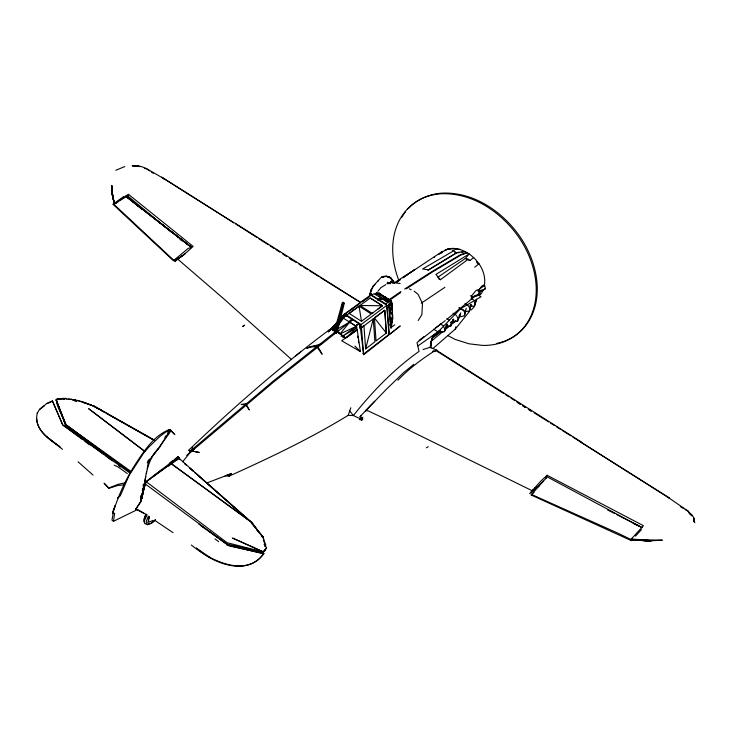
<?xml version="1.0" encoding="UTF-8"?>
<svg xmlns="http://www.w3.org/2000/svg" width="732" height="732" viewBox="0 0 732 732"><rect width="100%" height="100%" fill="white"/><g stroke="black" fill="none" stroke-linecap="round" stroke-linejoin="round"><path stroke-width="1.1" d="M140.59 502.225L140.672 495.784M114.366 204.201L112.426 193.797L114.366 204.201L112.426 193.797L112.188 185.763L112.28 194.584L114.357 204.274L111.895 193.266L112.28 194.584M471.49 296.03L470.786 295.609L471.966 297.11L476.688 296.167L479.789 293.77L479.799 292.278L477.191 289.781L475.443 291.162L471.49 296.03L471.371 297.622L475.324 295.975L446.959 319.271M388.134 305.207L389.744 306.452L389.488 307.952L389.085 303.688M392.233 307.513L392.041 302.856L391.217 300.66L389.031 300.678L390.183 299.937L389.369 300.678L389.424 299.608L384.52 296.606L383.65 297.531M478.911 291.446L479.002 289.936L481.436 286.477L483.358 285.059L484.648 285.434L485.38 288.884L478.216 291.263L480.485 290.86M389.516 307.22L389.15 307.696L389.406 304.036M389.15 307.696L389.479 304.53M82.332 439.392L62.714 424.78L52.42 400.907L47.168 403.186L39.62 409.188L37.323 413.141M37.359 412.757C33.196 428.696 48.486 439.31 59.987 446.831C50.407 439.255 37.451 432.182 36.637 418.53M190.668 450.766L199.077 452.413L190.668 450.766L273.338 381.006L332.2 334.423L333.728 333.307L336.098 333.417L343.043 302.069L340.81 311.832M141.313 500.67L141.615 498.428M141.917 496.177L143.884 486.524M149.621 170.913C144.973 167.271 138.897 165.029 132.794 165.944L137.826 165.972L139.73 166.658M443.08 331.431L431.111 341.35L431.148 348.011L430.26 347.279L431.935 338.239L440.765 331.074M147.233 462.899L159.832 446.84L169.806 430.645L168.644 429.83C154.461 435.787 144.991 449.54 136.811 462.084C126.169 477.877 118.566 495.289 112.728 513.251L113.323 512.693L111.95 520.159L113.469 521.303L114.585 513.626L113.323 512.693L112.518 513.095L114.585 513.626M124.037 484.895L118.008 485.453L108.931 488.29L104.209 483.175M474.665 303.926L474.949 302.115M173.53 260.07L113.268 203.725L113.167 204.475L173.429 260.683L188.161 248.432L191.482 247.352L174.792 234.322M430.809 343.171L431.111 341.35M144.845 513.818L135.832 509.079L141.011 500.871L145.183 483.907L228.906 545.825M144.012 486.926L146.217 481.72L178.773 458.04L180.228 459.687M142.319 490.248L142.685 488.153M143.051 486.085L143.408 484.026M144.982 481.07L145.787 476.596M392.242 322.172C393.377 315.986 391.794 309.709 391.931 303.478L389.378 305.93L391.089 328.357L392.242 322.172L390.549 320.076L392.7 315.712L389.79 311.612L391.821 304.228L389.378 305.93M146.327 473.631L146.684 471.664M147.214 468.7L148.66 460.712L150.051 458.982M144.661 517.963L146.007 513.901M145.183 483.907L140.727 502.024L135.832 509.079M169.138 464.106L176.284 458.754L177.437 456.924M466.247 311.548L469.523 310.862L471.024 304.439M423.05 349.53L430.26 347.279L431.935 338.239L441.112 331.514M459.367 315.922L460.703 316.727L464.399 315.757L466.284 308.227M469.523 310.862L470.777 304.402M464.399 315.757L465.552 310.313M264.508 546.099L264.947 544.086L263.74 541.003M378.334 293.541L380.274 294.566L379.45 293.248L375.187 294.401L387.301 301.868L389.012 300.614L391.144 302.819L388.536 305.308L390.54 327.771L394.777 324.862M194.117 449.164L189.442 451.214L191.381 451.269L194.145 449.173L274.189 381.564L334.597 333.856M469.944 305.244L471.838 306.388L474.437 305.985L475.855 300.651M335.54 332.273L337.251 331.788L344.379 302.911L343.592 303.121L338.312 320.543M377.904 300.568L378.234 299.242L380.805 297.86M365.652 348.908L373.265 318.813L374.894 341.817L365.652 348.908L363.923 325.804L361.48 327.689L363.548 354.05L388.957 334.487L386.862 305.326L370.602 295.023L344.653 313.9L339.987 318.987M417.972 345.897L439.2 331.001L441.332 332.319L444.461 331.642L446.95 324.395M196.478 548.149C213.259 563.695 247.892 576.935 263.849 553.474L229.994 546.063M484.236 285.983C486.926 272.478 478.152 259.21 466.915 252.567L460.492 254.709L432.036 271.508L404.64 289.048M433.024 348.45L455.295 329.071L455.908 326.737M474.739 304.055L475.159 302.49M158.139 448.725C146.208 461.288 145.403 478.783 142.822 494.969M264.801 542.741L264.307 544.517L264.801 542.741L263.218 537.361L251.552 522.346L171.197 463.621L251.103 521.943L263.218 537.361L263.612 540.097M265.332 546.411L265.817 544.699L264.947 544.086M349.493 322.711L352.687 319.793L345.55 315.218L344.031 315.19L340.106 319.399M384.757 297.219L389.689 300.266L380.64 294.685L389.662 300.321M352.504 320.433L352.687 319.793M334.798 333.655L343.592 303.121M446.136 325.575L447.92 326.435L450.747 326.133L453.264 319.051M474.437 305.985L475.928 300.879M381.345 299.452L381.665 298.391L376.76 292.892L378.471 293.047M380.393 294.044L385.645 297.439M334.689 332.52L337.653 322.721M350.848 407.742L348.185 415.337C310.112 438.651 269.687 457.811 229.07 476.166L225.117 475.827L231.349 473.622L229.07 476.166M476.623 299.26L474.235 306.845L471.161 310.02M356.145 327.826L357.125 324.743L358.991 323.754L360.382 327.424L363.648 354.755L394.292 330.654M144.78 486.075L146.208 481.619L161.909 469.505M370.035 295.161L370.923 290.677L372.881 287.045M452.568 320.836L454.215 321.833L457.491 321.165L460.812 312.829M450.747 326.133L453.273 319.308M457.491 321.165L460.455 313.918L459.074 315.675M444.461 331.642L447.536 324.249L446.163 326.042M149.447 517.012L148.367 519.61L149.081 522.117L152.961 520.406M632.732 539.036L631.35 540.619L531.24 495.042L531.487 494.457L547.234 476.871L642.001 527.653M545.761 478.572L547.152 475.297L643.437 525.695L630.792 539.576L662.378 540.17L647.747 540.93L630.792 539.576L650.117 541.195L652.294 540.536M389.79 311.612L392.37 307.971L392.196 313.699L389.79 311.612L392.123 306.168M173.887 433.847L169.76 429.528L167.445 433.692M355.157 325.603L356.091 326.948L357.125 324.743L355.331 325.713L343.116 318.027L342.018 318.091L340.728 319.308M226.527 544.809L263.2 552.157L265.258 550.391L266.521 547.71L264.417 544.077L265.167 545.139L264.49 545.724M631.35 540.619L631.707 539.905L618.933 533.637L531.487 494.457M337.214 323.553L332.291 329.501L334.798 330.571L331.084 329.354L329.071 329.986L328.284 332.053L336.839 323.288M148.422 516.115L146.263 521.239L146.455 523.453L147.388 524.826L152.54 522.648L155.404 519.93M691.758 515.868L692.097 515.227L688.071 511.11L669.149 498.071L572.753 437.031M145.924 514.257L143.765 519.418L143.966 521.632M175.817 260.83L174.756 261.406L187.291 251.753L193.12 246.4L128.493 194.346L127.45 197.027L138.659 206.516M149.529 516.508L147.736 522.932L148.77 523.81L150.591 523.59L155.431 519.793M482.836 290.732L481.519 293.431L479.936 294.895M147.132 514.77L144.314 520.882L144.469 523.298L146.098 524.194M418.201 320.515L421.879 314.632L422.474 303.368L418.018 294.255L414.156 291.153M338.358 325.191L345.55 315.218M146.217 481.72L227.112 542.714L263.255 551.937L232.538 538.057L263.291 551.791L266.521 547.71L263.2 552.157L226.7 544.059L198.921 524.085M148.029 461.306L149.301 459.44M164.856 437.388L166.155 435.54M332.978 330.562L334.853 327.881M368.251 297.439L370.09 295.225L376.706 293.029L377.712 293.651L375.187 294.401M361.489 417.597L360.025 416.874L360.785 415.794L386.029 389.634L403.497 372.716L413.8 364.335M336.144 326.344L333.536 330.013L336.272 326.582M339.41 321.76L342.018 318.091L344.333 316.608L341.487 318.585M376.257 293.642L376.706 293.029M176.668 459.87L178.279 457.71L177.858 456.814M334.533 327.478L337.132 323.974M370.154 295.508L371.289 293.303L370.063 294.639L370.529 291.912L371.673 290.595L370.465 291.867L371.71 289.241L371.033 290.018L373.613 285.681L373.036 286.358L380.915 277.702L382.534 276.687L385.224 276.531L382.534 276.687L383.797 276.467M159.356 446.996L169.806 432.594L170.721 430.196L174.884 434.543M177.043 460.126L178.654 457.976L178.242 457.079M177.794 459.559L178.873 458.131L178.462 457.235M345.714 316.526L346.712 315.19L370.227 298.034L382.406 305.747L372.213 313.323L359.97 305.519L382.406 305.747L377.803 309.16M365.314 410.981L367.217 408.968M178.05 457.546L176.403 459.678L152.183 477.328M185.251 253.913L178.498 258.469M263.849 553.474C245.549 578.921 209.617 559.879 191.327 545.011M339.007 323.16L343.116 318.027M374.235 285.178L374.93 284.3M471.966 297.11L478.014 294.511L479.799 292.278M455.295 329.071L469.432 311.439M151.451 457.244L159.832 446.84M378.737 294.127L379.45 293.248L384.41 297.695L389.863 301.273L390.998 300.523L384.41 297.695L377.538 293.596L379.45 293.248L380.274 294.566M182.671 461.764L191.134 451.269L189.57 452.596M377.877 291.29L380.814 287.713L385.727 284.693M345.65 316.489L346.712 315.19L361.123 324.505L361.48 327.689L384.794 310.249L386.331 333.042L376.047 340.929L374.436 317.944L384.794 310.249L386.331 333.042L374.436 317.944M641.479 529.584L635.486 536.098M332.291 329.501L337.15 323.791M339.932 320.534L342.018 318.091L343.29 318.136M539.072 485.902L529.611 493.716L540.637 481.272L547.152 475.297M335.86 324.486L332.932 327.735L334.551 326.207M340.984 318.786L342.448 317.157M343.912 315.529L345.376 313.9L342.915 315.748L343.436 316.078M330.489 329.519L337.068 322.236M367.363 298.519L370.602 295.023M377.666 281.353L378.426 280.53M531.258 491.849L533.957 489.598L532.951 489.946M331.23 328.677L337.296 322.199M433.994 257.499L434.707 256.758M367.903 408.264L374.729 401.237M66.685 398.949L65.926 398.327L62.897 398.428L56.886 399.269C55.028 405.647 64.965 418.539 65.953 426.271L104.127 454.709M397.915 380.228C408.548 369.102 420.836 359.714 433.783 351.442L432.969 351.021L433.756 351.506L437.214 350.427L430.26 347.279M117.815 497.989L120.487 495.308L129.143 475.333L143.518 453.209L148.88 447.023L159.814 436.528L165.771 431.99L169.806 430.645M533.061 489.946L536.684 487.622L543.217 481.134M336.683 323.251L328.604 331.148L336.949 322.977M117.733 497.925L120.487 495.308L119.993 494.951M531.24 495.042L534.067 492.352M341.103 318.951L342.018 318.091M478.81 292.965L480.091 291.757M188.399 450.482C232.986 407.779 279.679 366.988 329.071 329.986M485.517 288.307L482.598 290.888L479.46 291.309L478.335 289.689L479.002 289.936M180.475 256.969L181.518 256.081M263.886 551.571L265.258 550.391M186.66 455.414L191.372 451.434L192.608 447.902L191.372 451.434L189.442 451.214M470.173 306.735L471.829 305.317M392.983 318.036L390.549 320.076L391.492 326.152M441.048 253.153L442.686 251.781L439.008 254.343M444.791 330.013L455.908 320.808M295.399 356.145L300.651 351.836M361.059 418.365L359.394 419.72L360.785 418.85M367.931 408.849L365.488 410.789M361.022 416.206L360.785 415.794L360.025 416.874M362.834 419.097L361.141 420.479L362.395 419.601M446.062 326.783L447.819 325.347M437.699 277.309L465.323 258.488L469.907 260.555L473.723 257.518M395.317 329.839L400.248 325.923L389.351 334.542L386.935 306.745M474.684 267.198L479.039 263.758M362.898 417.295L361.123 418.704L362.523 417.762M39.583 409.572L44.606 405.62M348.78 321.586L351.808 319.243L358.991 323.754M173.887 462.038L175.973 460.41M348.185 415.337L353.373 415.538C372.35 391.657 394.072 369.074 419.07 351.387L417.011 342.613L445.257 320.634M419.097 340.389L424.148 336.473M148.843 479.524L150.472 478.271M98.664 409.517L99.406 408.95L103.514 411.86C92.653 404.741 79.77 399.59 66.676 399.022M484.648 285.434L479.231 289.113M168.616 466.037L170.281 464.774M390.019 301.236L385.791 303.835L378.234 299.242M171.105 464.143L173.191 462.56M440.197 330.352L431.981 336.528L440.179 330.397M452.065 321.412L453.886 320.04M152.064 477.081L177.977 457.125L179.486 458.561M452.028 321.522L453.858 320.159M361.123 324.505L386.862 305.326M130.287 472.186L65.468 424.478L56.144 399.681L62.897 398.428L64.892 399.452M361.471 321.302L371.316 313.991L359.055 306.177L349.164 313.406L361.471 321.302L359.055 306.177M372.213 313.323L373.174 312.619M438.605 278.828L440.426 279.725L468.215 259.238L469.907 260.555M169.925 462.734L172.542 460.812M174.28 459.531L177.757 456.978M445.697 328.146L448.442 326.124M451.196 324.102L455.78 320.735M348.807 311.402L352.238 308.913M342.915 315.748L348.341 311.795M351.058 309.828L357.399 305.217M361.919 301.923L366.448 298.629L362.093 301.776M145.97 481.83L150.38 478.627M356.859 305.555L360.345 303.03M346.575 337.534L357.225 329.876L356.191 326.344L349.649 322.135L336.775 329.446M396.479 282.241L400.139 279.651M402.875 277.712L441.918 251.671M396.634 282.241L400.322 279.651M403.094 277.712L407.706 274.473M409.554 273.182L415.09 269.303L394.136 282.936M435.366 327.936L440.737 324.203M389.525 300.285L400.642 292.59M388.829 299.855L400.898 291.537M479.359 291.995L481.748 290.348M389.671 324.926L391.364 323.764M176.632 259.906L178.407 258.707M421.257 303.194L444.928 287.301M114.951 203.295L113.167 204.475L114.988 203.615M114.329 203.642L128.493 194.346M406.251 288.847L432.63 271.865L460.986 254.992L467.345 252.824C460.721 248.871 451.763 246.419 444.69 250.554M116.04 202.087L123.79 196.524M371.6 295.06L379.094 299.781L385.343 297.11M167.445 430.956L169.76 429.528M427.973 270.282L456.237 253.107L453.904 250.692L452.074 250.015M534.387 488.628L538.953 485.883M118.941 201.108L127.652 195.901L171.663 232.428M382.937 277.309L383.879 276.751M453.904 250.692L422.593 268.992L428.467 269.852L456.997 252.476L465.067 251.533L461.755 252.128M426.326 447.801L428.229 446.749M342.677 337.278L344.671 336.217M173.429 260.683L182.158 256.173M341.112 336.363L343.152 335.329M113.469 521.303L137.662 509.454M440.71 252.613L447.929 248.999L450.189 249.008M115.866 170.263L124.797 166.567M317.587 346.858L314.989 345.952L310.267 346.639L306.717 348.304L322.043 343.583M47.113 403.643L52.375 401.292M478.014 294.511L479.789 293.77M108.986 487.915L118.181 484.319L124.339 483.001M207.22 482.827L231.349 473.622M432.795 351.607L436.226 350.591M59.246 399.269L61.342 398.748L63.162 399.233M63.657 398.977L65.907 398.483M384.355 276.458L381.592 277.236C384.593 275.351 388.793 276.248 391.281 278.618M62.897 398.428L56.886 399.269M61.342 398.748L56.895 399.123M457.344 252.915L459.55 252.522M534.662 487.979L536.684 487.622M445.248 249.713L453.108 248.395M344.031 315.19L345.257 315.035M387.036 283.742L388.491 283.723M453.593 249.026L456.988 249.045M145.952 168.552L144.405 168.525L145.988 168.351L162.165 177.638L233.837 222.766M132.153 165.835L137.826 165.972M630.792 539.576L648.113 540.234L631.03 539.027M365.89 410.734L368.031 410.826L400.056 425.85L532.237 490.742M310.267 346.639L317.551 347.005M342.96 302.728L342.283 302.682L333.92 333.097L336.098 333.417M246.199 404.814L241.176 404.485L244.708 403.89L246.254 404.595M387.164 283.22L390.202 283.623M632.146 539.493L650.117 541.195M454.92 248.843L460.062 249.429M68.177 399.086L74.957 399.892L76.915 400.898M385.682 276.293L387.164 276.495M394.511 282.735L400.157 283.531M386.194 276.174L390.458 277.446L394.594 283.22M386.871 276.678L390.577 277.867L393.953 282.845M388.738 283.339L390.421 283.687M263.758 553.85L228.97 545.523L207.156 530.096M390.833 283.01L387.374 282.369L390.723 283.101M468.215 259.238L465.323 258.488L469.157 253.958L435.933 274.418L440.426 279.725M690.166 514.697L692.097 515.227L693.799 517.753L694.082 521.934L693.698 517.945L694.778 522.712M387.731 276.778L389.076 277.154M82.551 402.106L94.263 406.324M436.986 351.168L503.396 393.285M148.752 461.819L148.322 461.517L149.054 461.956M114.219 465.186L118.026 466.943A148.404 79.504 52.1 0 1 127.276 473.613M359.778 418.558L353.373 415.538L349.777 411.009M409.316 288.865L411.247 289.781M459.12 307.87L463.621 310.002L465.268 313.689M71.196 399.141L75.771 401.383L77.235 400.422L93.65 405.967L154.086 440.335M633.29 523.453L642.44 527.671M638.844 525.896L616.673 514.541M607.606 509.948L614.66 513.525M447.783 335.585L455.359 339.483L469.047 343.811L482.635 345.413A82.872 63.382 52.6 0 0 517.872 333.545A80.337 61.442 52.4 0 0 532.246 312.747A80.346 61.451 52.4 0 0 533.564 269.495A82.789 63.263 52.5 0 0 520.296 239.465C503.003 213.323 473.732 192.626 441.378 193.76A82.743 63.19 52.6 0 0 407.367 209.013M388.692 276.788L391.309 278.544L393.962 282.287L390.092 277.638M446.712 318.823L449.439 320.268M135.896 508.703L143.875 513.095M667.2 496.982L669.149 498.071M106.497 413.525L154.178 440.142M154.379 440.106L94.282 406.168L97.795 408.849M477.41 294.603L481.052 296.735L460.474 308.803L438.02 331.916L433.582 329.18M464.161 310.963L458.973 307.898M465.012 303.615L467.94 305.336L470.228 308.776M391.757 282.168L393.038 283.101L390.43 281.363L391.821 282.204M440.243 323.873L443.034 325.539L445.029 329.382M471.124 298.427L473.613 299.928M383.586 297.183L387.438 299.516M517.67 402.6L520.589 404.366L516.783 401.886M453.017 313.232L456.457 315.327M286.432 256.456L282.653 253.949M261.461 536.291L263.218 537.361L256.566 529.575M680.376 506.599L683.221 508.365M685.125 509.545L688.071 511.11L689.599 513.956M296.103 262.422L289.35 258.231L292.187 260.107M298.995 264.225L301.886 266.018M303.817 267.217L307.669 269.605M309.599 270.803L318.274 276.193M320.195 277.391L360.684 302.536L234.99 223.123M436.556 350.088L438.047 351.049M528.33 409.188L531.222 411.009M534.122 412.821L548.607 421.897M550.537 423.114L554.408 425.53M556.338 426.738L560.2 429.162M562.13 430.37L570.823 435.815M382.516 296.506L384.41 297.695M581.208 441.927L438.477 351.598M344.653 313.9L346.712 315.19M359.741 326.591L361.48 327.689L359.906 326.618L359.97 328.86M580.686 442.018L669.13 497.769M370.227 298.034L382.406 305.747M161.754 177.126L234.112 222.958M235.75 223.965L256.804 237.424M258.716 238.65L268.296 244.772M270.209 245.998L274.033 248.441M275.955 249.667L279.78 252.119M388.216 334.012L388.957 334.487M505.309 394.521L509.133 396.973M511.046 398.199L514.871 400.66M151.451 172.084L153.281 173.264M362.798 353.565L363.548 354.05M529.227 409.947L531.139 411.192M74.957 399.892L76.503 400.907M523.481 406.214L525.384 407.468M261.48 536.217L263.218 537.361M154.699 520.333L173.017 532.64M200.724 525.594L205.317 528.806M178.279 457.71L179.258 458.397L178.837 457.5M196.487 548.131L210.157 557.757M148.166 460.364L148.66 460.712M131.211 471.628L65.468 424.478L56.144 399.681M162.165 177.638L164.929 179.624M214.961 538.935L218.667 541.607M337.379 331.505L344.918 337.516L343.299 336.198M95.142 406.965L96.908 408.236M130.543 473.458L62.687 425.008L52.42 400.907M454.572 251.872L456.237 253.107M105.948 456.063L112.307 460.803M118.675 465.543L120.496 466.897M109.324 457.07L66.118 424.816L56.117 399.983L65.953 426.271M84.985 441.396L89.405 444.745M144.799 451.36L88.636 408.676L144.79 451.415M150.71 215.446L191.482 247.352L125.675 196.222L191.482 247.352L134.386 202.856M158.249 221.412L191.482 247.352M180.017 239.364L181.701 240.691M46.958 436.794L62.513 449.329M340.078 333.572L336.848 330.946L339.172 333.353M126.572 196.725L135.978 204.411M177.73 259.119L224.815 299.727L290.915 358.945M137.589 205.765L141.624 209.142M193.038 470.905L189.615 467.913L193.019 470.941M194.739 472.405L251.954 522.529L258.524 532.091M194.721 472.442L247.251 518.942L178.773 458.04M78.086 461.819L93.065 475.059M354.901 346.062L359.934 351.076M245.43 404.046L246.858 405.345L249.237 409.92L245.385 404.265M316.718 346.3L318.978 348.524L322.144 354.288L316.682 346.446M104.182 483.385L108.931 488.29M141.02 496.433L142.328 498.099L142.255 496.799M251.323 522.877L254.599 527.067M392.215 279.688L394.127 283.174M476.376 261.763L477.603 263.593M355.331 325.713L356.091 326.948M385.791 303.835L386.835 305.583M359.293 323.937L360.071 325.365M450.409 322.126L451.379 323.992M456.896 316.242L458.214 319.006M390.065 301.09L391.364 305.537M474.345 301.895L475.077 303.862M141.77 496.241L142.328 498.099L141.779 493.377M112.271 194.648L114.375 203.386M357.609 336.116L357.902 337.818M358.415 341.167L358.671 342.786M111.484 185.672L112.115 193.943M369.898 293.056L369.925 293.898M369.843 295.005L369.88 295.838M369.605 295.389L369.633 296.231M407.321 209.178A80.209 61.25 52.8 0 0 396.149 272.46A82.826 63.318 52.7 0 0 398.913 280.612M401.74 217.386A80.136 61.25 52.8 0 1 405.574 211.749M408.511 208.355A80.136 61.25 52.8 0 1 418.118 200.595A82.652 63.172 52.6 0 1 442.512 193.102C474.839 191.949 504.083 212.619 521.367 238.742A82.698 63.245 52.5 0 1 537.105 284.053A80.255 61.442 52.4 0 1 533.28 311.96A80.255 61.433 52.4 0 1 508.502 339.447A82.78 63.373 52.6 0 1 496.625 343.436M389.424 299.608L389.314 300.138L390.183 299.937L389.424 299.608M115.134 505.638L112.518 513.095L115.217 505.693M191.162 451.113L190.613 452.028L193.907 449.018L191.162 451.113M349.649 322.135L340.023 333.975L345.687 338.175L356.905 327.634L342.86 336.015L356.191 326.344L340.023 333.975L337.727 331.495L349.649 322.135M389.863 301.273L388.106 302.536L381.665 298.391L389.863 301.273M357.225 329.876L341.679 340.746L360.409 351.635L357.225 329.876M118.026 201.739L115.272 203.633L118.026 201.73M170.721 430.196L168.516 431.697L170.721 430.196M244.561 325.246L242.695 326.463L244.58 325.246M525.43 407.376L522.529 405.565L525.393 407.45M186.203 464.921L184.491 463.42L186.193 464.939"/></g></svg>
